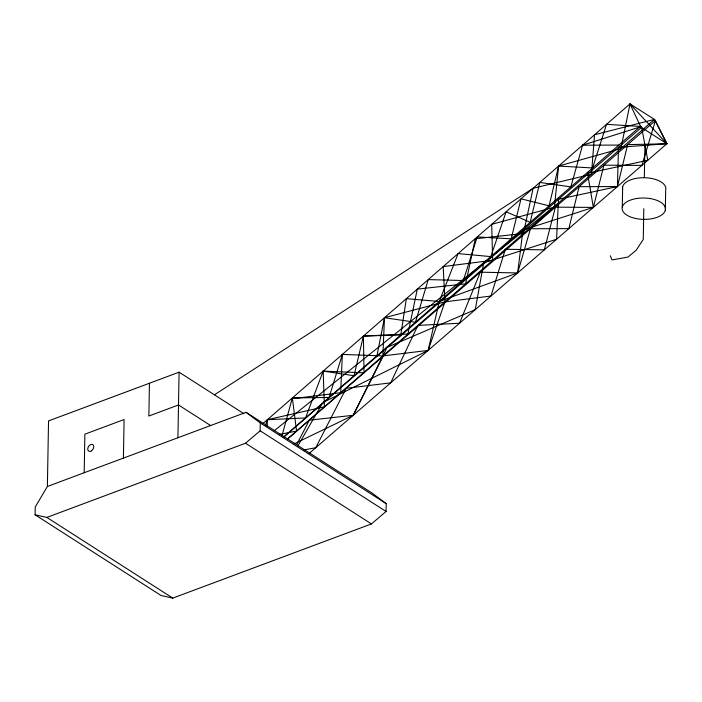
<?xml version="1.0" encoding="UTF-8"?>
<svg xmlns="http://www.w3.org/2000/svg" width="702" height="702" viewBox="0 0 702 702"><rect width="100%" height="100%" fill="white"/><g stroke="black" fill="none" stroke-linecap="round" stroke-linejoin="round"><path stroke-width="1.05" d="M267.26 426.298L267.357 419.717L324.429 406.809L323.174 371.104L364.031 372.832L363.408 336.065L408.95 333.95M47.385 486.486L246.042 412.311L371.981 492.997L386.214 503.65L386.082 511.468L371.437 523.929L172.78 598.104L161.039 595.498L35.1 514.812L35.24 506.993L47.385 486.486L48.535 420.919L179.071 372.174L243.945 413.741M84.196 472.736L84.872 434.178L124.096 419.533L123.42 458.09M149.438 383.239L148.868 416.023L178.492 404.957L210.67 425.57M177.922 437.741L179.071 372.174M35.1 514.812L46.85 517.418L245.507 443.234L260.144 430.782L260.284 422.964L246.042 412.311M622.279 207.072L622.639 186.776M376.956 355.738L384.477 317.725L415.426 322.244L428.246 279.598L463.32 280.528L477.228 236.934L511.205 238.82L520.998 198.815L549.096 205.826L558.616 166.058L592.576 167.962L606.51 124.351L641.47 126.5L647.779 160.293L587.556 173.297L593.357 207.397L522.972 230.002L517.646 272.946L439.268 301.474L406.361 298.657L400.789 334.986L363.408 336.065L354.027 375.71L323.174 371.104L305.528 417.953L267.357 419.717L265.672 424.85M643.804 208.696L643.269 239.435L636.231 250.202L627.939 257.09L612.004 259.924L610.336 255.809M644.339 177.632L644.91 145.367M665.321 210.319A21.692 10.679 1 0 0 635.389 198.736A21.692 10.679 1 0 0 630.694 217.032A21.692 10.679 1 0 0 665.321 210.319L665.68 190.014A21.692 10.679 1 0 0 644.032 177.711A21.692 10.679 1 0 0 622.665 189.566M281.844 436.214L292.357 397.946L329.08 397.446L342.339 354.413L382.853 355.923L384.477 317.725L444.963 301.834L490.97 296.033L505.326 249.271L544.322 249.851L555.414 207.169L593.357 207.397L603.922 165.172L641.874 165.409L655.422 120.595L654.431 119.401L629.992 103.896L262.522 423.929M340.654 393.076L342.339 354.413M309.24 453.352L666.9 143.743L629.992 103.896L620.893 148.622L558.616 166.058L554.413 207.16L491.681 224.35L492.672 260.284L443.181 266.593L444.963 301.834L428.141 350.43L323.762 402.079M407.888 334.003L417.304 289.127L465.637 283.827L475.289 238.768L523.446 233.485L533.134 188.25L591.453 174.254L594.533 134.775L654.431 119.401L666.9 143.743L618.497 147.315L617.427 186.574L558.485 199.263L556.581 239.242L483.696 262.785L475.263 309.635L386.161 347.727M641.47 126.5L582.563 145.2L570.831 186.89L539.812 182.441L530.15 222.323L506.124 211.767L490.803 256.599L458.116 253.589L439.268 301.474L428.141 350.43L382.853 355.923M274.271 430.703L557.449 203.87L530.493 228.738L517.646 272.946L480.308 272.183L459.556 323.227L417.909 325.395L390.672 382.853L346.191 388.276L315.751 447.709L304.045 449.929M386.135 349.403L353.211 415.286L294.173 443.848M383.038 356.388L353.211 415.286L309.354 420.173L296.823 444.348M297.867 445.989L322.341 403.308M283.45 437.179L640.47 126.255L629.992 103.896M287.46 439.013L654.431 119.401M283.503 437.302L641.452 127.439L666.9 143.743L627.658 144.63L617.427 186.574L579.08 186.679L568.839 228.624L530.493 228.738M287.487 439.092L655.422 120.595L666.9 143.743M214.417 394.822L533.134 188.25M279.545 434.354L296.542 431.098M341.163 392.637L297.911 398.06L292.357 397.946L296.586 431.212M582.563 145.2L618.848 145.077M260.284 422.964L386.214 503.65M260.144 430.782L386.082 511.468M245.507 443.234L371.437 523.929M46.85 517.418L172.78 598.104M640.47 126.255L640.452 127.185L641.452 127.439L640.47 126.255M91.488 450.816A3.852 2.624 -57.4 0 0 92.945 444.699A3.852 2.624 -57.4 0 0 87.847 448.095A3.852 2.624 -57.4 0 0 91.488 450.816"/></g></svg>
